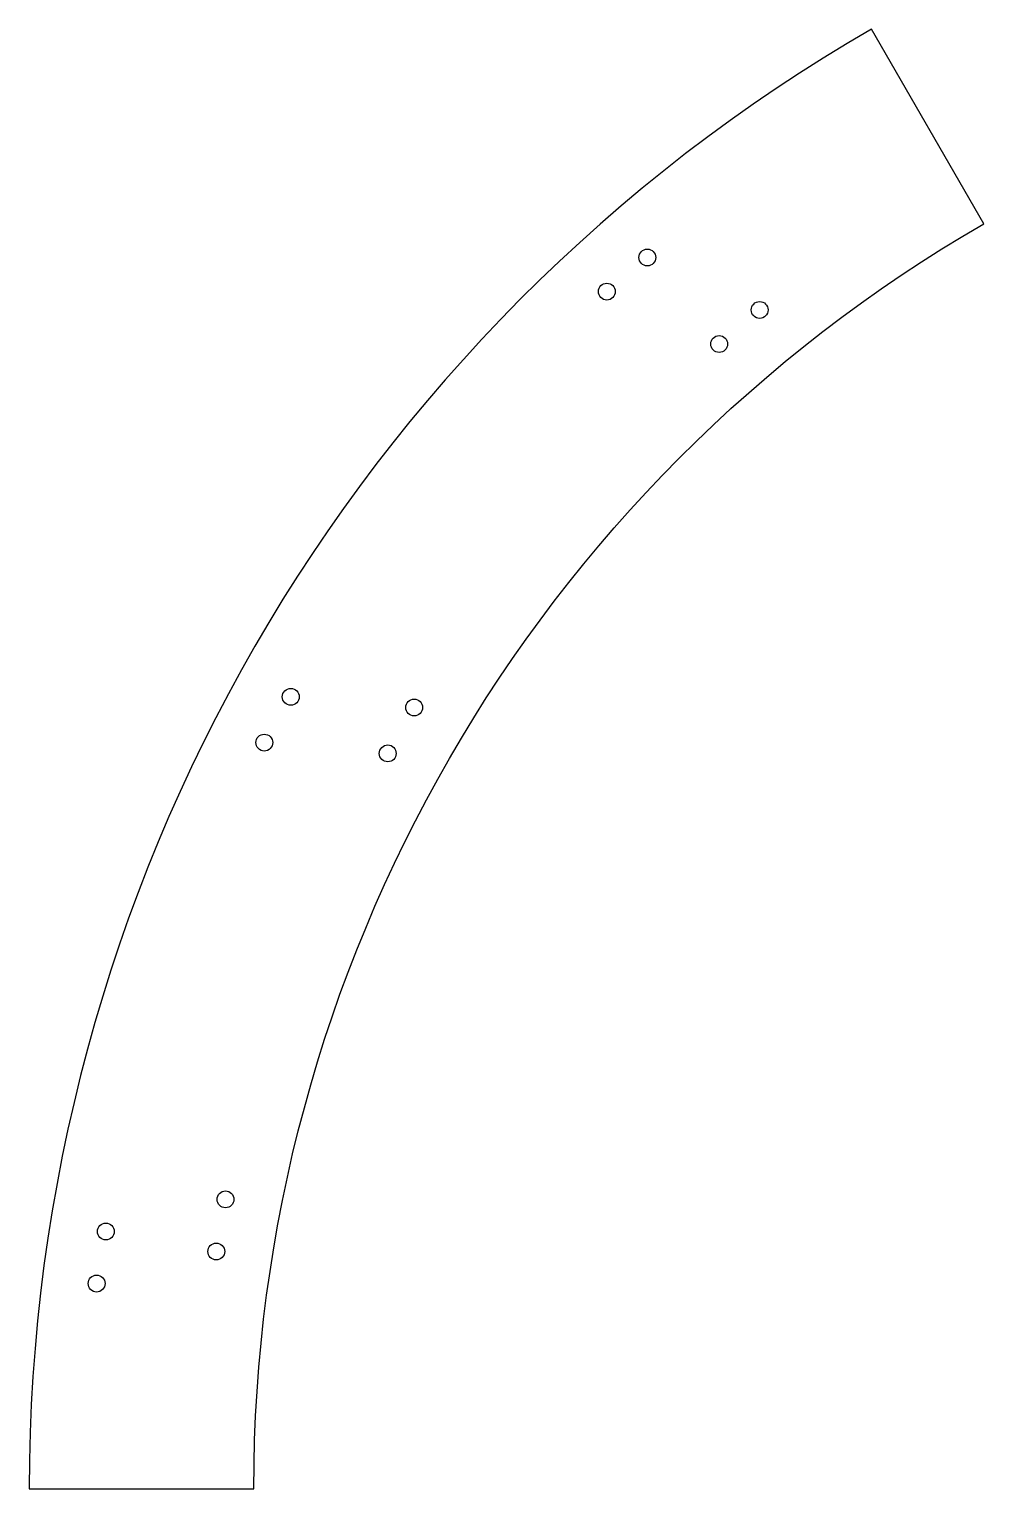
# Model space of a CAD drawing. Header units: millimetres. Extents: x -300 to -130, y 0 to 260.
import ezdxf

# ---------------------------------------------------------------- set-up
doc = ezdxf.new("R2010")
doc.units = ezdxf.units.MM

msp = doc.modelspace()

# ---------------------------------------------------------------- linework, layer by layer
msp.add_lwpolyline([(-130, 225.17), (-150, 259.81, 0.267949), (-300, 0), (-260, 0, -0.267949)], format="xyb", close=True)
for centre in [(-189.92, 219.16), (-197.14, 213.1), (-169.92, 209.83), (-177.14, 203.77), (-253.42, 140.98), (-231.44, 139.06), (-258.13, 132.82), (-236.15, 130.9), (-265.04, 51.52), (-286.35, 45.81), (-266.68, 42.24), (-287.99, 36.53)]:
    msp.add_circle(centre, 1.5)

doc.saveas('drawing.dxf')
